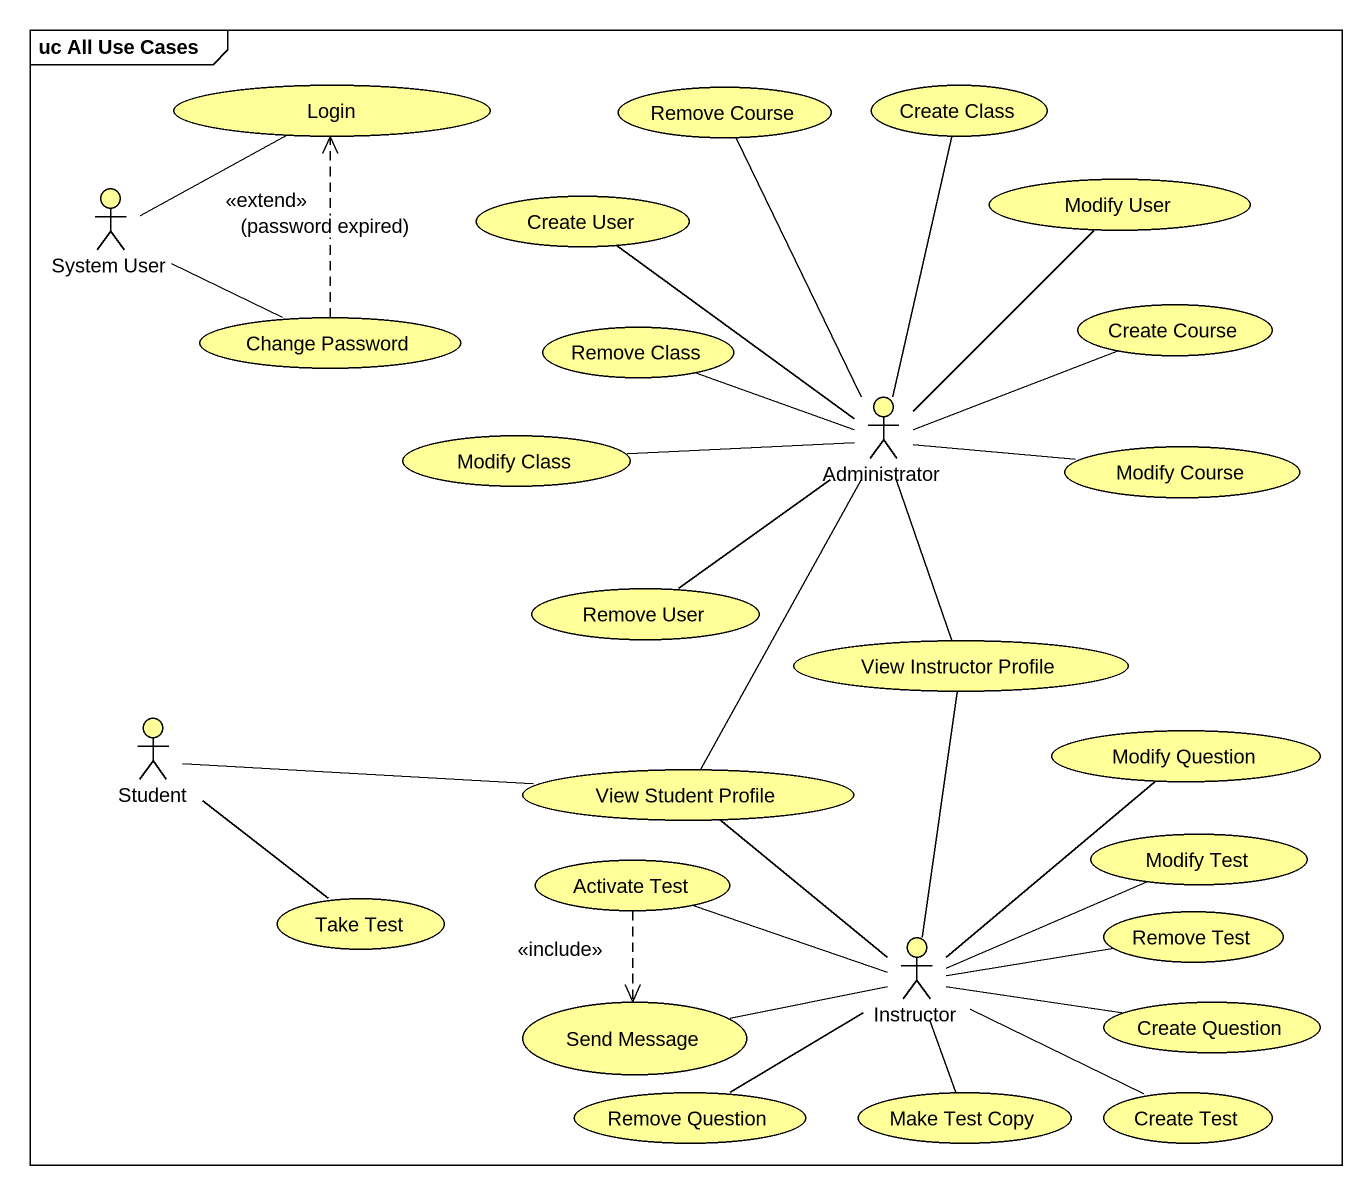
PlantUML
@startuml
mainframe uc All Use Cases
usecase Login #FFFF99
usecase "Remove Course" as Remove_Course #FFFF99
usecase "Create Class" as Create_Class #FFFF99
usecase "Modify User" as Modify_User #FFFF99
actor "System User" as System_User #FFFF99
usecase "Create User" as Create_User #FFFF99
usecase "Change Password" as Change_Password #FFFF99
usecase "Remove Class" as Remove_Class #FFFF99
usecase "Create Course" as Create_Course #FFFF99
actor Administrator #FFFF99
usecase "Modify Class" as Modify_Class #FFFF99
usecase "Modify Course" as Modify_Course #FFFF99
usecase "Remove User" as Remove_User #FFFF99
usecase "View Instructor Profile" as View_Instructor_Profile #FFFF99
actor Student #FFFF99
usecase "Modify Question" as Modify_Question #FFFF99
usecase "View Student Profile" as View_Student_Profile #FFFF99
usecase "Modify Test" as Modify_Test #FFFF99
usecase "Take Test" as Take_Test #FFFF99
usecase "Activate Test" as Activate_Test #FFFF99
usecase "Remove Test" as Remove_Test #FFFF99
usecase "Send Message" as Send_Message #FFFF99
actor Instructor #FFFF99
usecase "Create Question" as Create_Question #FFFF99
usecase "Remove Question" as Remove_Question #FFFF99
usecase "Make Test Copy" as Make_Test_Copy #FFFF99
usecase "Create Test" as Create_Test #FFFF99
System_User -right- Login
System_User -right- Change_Password
Change_Password .up.> Login : <<extend>>\n(password expired)
Administrator -up- Remove_Course
Administrator -up- Create_Class
Administrator -up- Modify_User
Administrator -up- Create_User
Administrator -left- Remove_Class
Administrator -right- Create_Course
Administrator -left- Modify_Class
Administrator -right- Modify_Course
Administrator -- Remove_User
Administrator -- View_Instructor_Profile
Administrator -- View_Student_Profile
Student -right- View_Student_Profile
Student -- Take_Test
Activate_Test ..> Send_Message : <<include>>
Instructor -up- View_Instructor_Profile
Instructor -up- Modify_Question
Instructor -up- View_Student_Profile
Instructor -right- Modify_Test
Instructor -left- Activate_Test
Instructor -right- Remove_Test
Instructor -left- Send_Message
Instructor -right- Create_Question
Instructor -- Remove_Question
Instructor -- Make_Test_Copy
Instructor -right- Create_Test
@enduml
